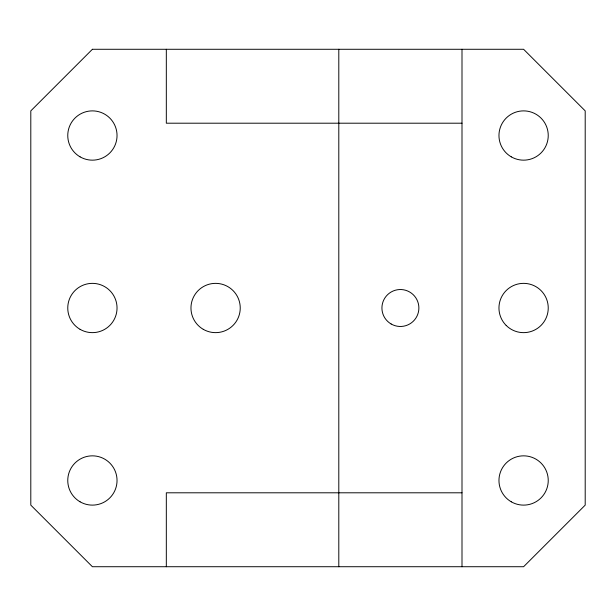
<?xml version="1.0" encoding="UTF-8"?>
<svg xmlns="http://www.w3.org/2000/svg" width="616" height="616" viewBox="0 0 616 616"><rect width="100%" height="100%" fill="white"/><g stroke="black" fill="none" stroke-linecap="round" stroke-linejoin="round"><path stroke-width="0.92" d="M462 123.2L166.32 123.2L166.32 49.28M462 492.8L166.32 492.8L166.32 566.72M462 49.28L462 566.72M338.8 49.28L338.8 566.72M92.4 49.28L30.8 110.88L30.8 505.12L92.4 566.72L523.6 566.72L585.2 505.12L585.2 110.88L523.6 49.28L92.4 49.28M511.28 156.857A24.64 24.64 0 0 0 548.24 135.52A24.64 24.64 0 0 0 511.28 114.183A24.64 24.64 0 0 0 511.28 156.857M511.28 501.817A24.64 24.64 0 0 0 548.24 480.48A24.64 24.64 0 0 0 511.28 459.143A24.64 24.64 0 0 0 511.28 501.817M506.175 325.425A24.64 24.64 0 0 0 547.401 314.376A24.64 24.64 0 0 0 517.224 284.199A24.64 24.64 0 0 0 506.175 325.425M391.16 324.001A18.48 18.48 0 0 0 418.88 308A18.48 18.48 0 0 0 391.16 291.999A18.48 18.48 0 0 0 391.16 324.001M203.28 329.337A24.64 24.64 0 0 0 240.24 308A24.64 24.64 0 0 0 203.28 286.663A24.64 24.64 0 0 0 203.28 329.337M80.08 329.337A24.64 24.64 0 0 0 117.04 308A24.64 24.64 0 0 0 80.08 286.663A24.64 24.64 0 0 0 80.08 329.337M80.08 501.817A24.64 24.64 0 0 0 117.04 480.48A24.64 24.64 0 0 0 80.08 459.143A24.64 24.64 0 0 0 80.08 501.817M80.08 156.857A24.64 24.64 0 0 0 117.04 135.52A24.64 24.64 0 0 0 80.08 114.183A24.64 24.64 0 0 0 80.08 156.857"/></g></svg>
